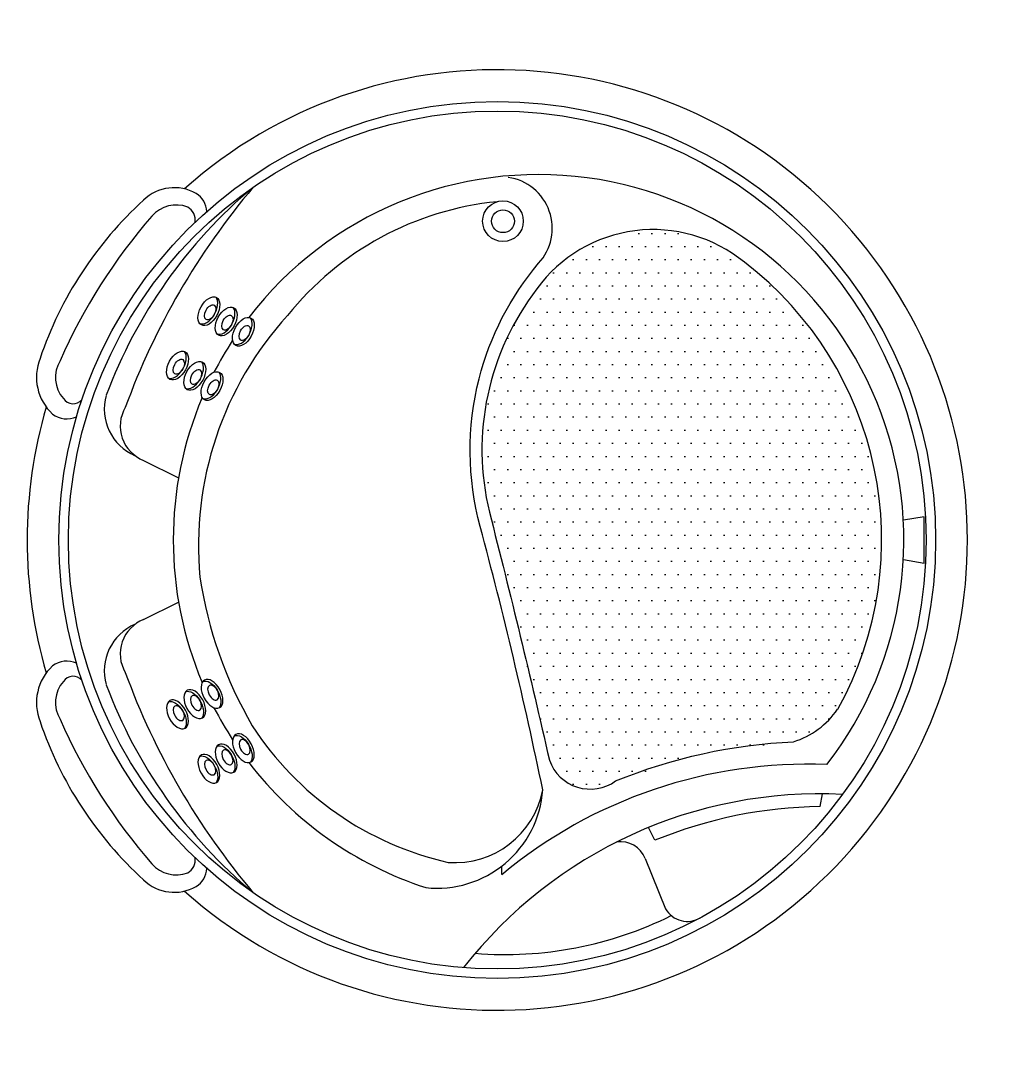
# Model space of a CAD drawing. Header units: millimetres. Extents: x 2183.95 to 2185.5, y 560.88 to 562.51.
import ezdxf

# ---------------------------------------------------------------- set-up
doc = ezdxf.new("R2010")
doc.units = ezdxf.units.MM

# ---------------------------------------------------------------- blocks, each defined once
blk = doc.blocks.new('glamour 1.50')
h = blk.add_hatch()
h.set_pattern_fill('DOTS', color=252, scale=0.013, style=0)
h.set_pattern_definition([(0, (-124.912737, -65.32359), (0.01031875, 0.0206375), [0, -0.0206375])])
edge = h.paths.add_edge_path()
edge.add_spline(control_points=[(0.5402, 0.2567), (0.536, 0.2646), (0.5045, 0.3202), (0.4631, 0.3696), (0.4222, 0.4071)], knot_values=[0.236825, 0.236825, 0.236825, 0.236825, 0.263645, 0.428334, 0.428334, 0.428334, 0.428334], degree=3, periodic=0)
edge.add_spline(control_points=[(0.4222, 0.4071), (0.4086, 0.4196), (0.3944, 0.4316), (0.3793, 0.4422)], knot_values=[0.428334, 0.428334, 0.428334, 0.428334, 0.483192, 0.483192, 0.483192, 0.483192], degree=3, periodic=0)
edge.add_arc((0.055, -0.0023), 0.55, 49.7136, 52.6105)
edge.add_arc((0.2453, 0.26), 0.2261, 50.5733, 51.5147)
edge.add_spline(control_points=[(0.3793, 0.4422), (0.3636, 0.4533), (0.3469, 0.4629), (0.3291, 0.4701)], knot_values=[0.483192, 0.483192, 0.483192, 0.483192, 0.540712, 0.540712, 0.540712, 0.540712], degree=3, periodic=0)
edge.add_spline(control_points=[(0.3291, 0.4701), (0.3291, 0.4701), (0.3215, 0.4731), (0.3136, 0.4758), (0.3056, 0.478)], knot_values=[0.540712, 0.540712, 0.540712, 0.540712, 0.540712, 0.565369, 0.565369, 0.565369, 0.565369], degree=3, periodic=0)
edge.add_arc((0.2453, 0.26), 0.2261, 71.2073, 71.5852)
edge.add_spline(control_points=[(0.3056, 0.478), (0.2688, 0.488), (0.2287, 0.4887), (0.1914, 0.4796)], knot_values=[0.565369, 0.565369, 0.565369, 0.565369, 0.678774, 0.678774, 0.678774, 0.678774], degree=3, periodic=0)
edge.add_spline(control_points=[(0.1914, 0.4796), (0.1592, 0.4718), (0.1291, 0.4568), (0.1038, 0.4363), (0.1038, 0.4363)], knot_values=[0.678774, 0.678774, 0.678774, 0.678774, 0.7765, 0.7765, 0.7765, 0.7765, 0.7765], degree=3, periodic=0)
edge.add_arc((0.2453, 0.26), 0.2261, 108.6293, 109.0475)
edge.add_arc((0.2453, 0.26), 0.2261, 113.5704, 114.1082)
edge.add_arc((0.2453, 0.26), 0.2261, 118.5723, 119.0825)
edge.add_arc((0.2453, 0.26), 0.2261, 123.619, 123.9866)
edge.add_spline(control_points=[(0.1038, 0.4363), (0.0948, 0.4291), (0.0865, 0.4212), (0.0787, 0.4128)], knot_values=[0.7765, 0.7765, 0.7765, 0.7765, 0.810829, 0.810829, 0.810829, 0.810829], degree=3, periodic=0)
edge.add_spline(control_points=[(0.0787, 0.4128), (0.0612, 0.394), (0.0463, 0.3725), (0.0333, 0.35)], knot_values=[0.810829, 0.810829, 0.810829, 0.810829, 0.887936, 0.887936, 0.887936, 0.887936], degree=3, periodic=0)
edge.add_arc((0.2453, 0.26), 0.2261, 141.9578, 143.9775)
edge.add_arc((0.3903, 0.1394), 0.4145, 142.278, 147.2355)
edge.add_spline(control_points=[(0.0333, 0.35), (0.0109, 0.3111), (-0.0056, 0.2694), (-0.0151, 0.2258)], knot_values=[0.887936, 0.887936, 0.887936, 0.887936, 1.021177, 1.021177, 1.021177, 1.021177], degree=3, periodic=0)
edge.add_spline(control_points=[(-0.0151, 0.2258), (-0.0234, 0.1876), (-0.0263, 0.1479), (-0.023, 0.1091), (-0.023, 0.1091)], knot_values=[1.021177, 1.021177, 1.021177, 1.021177, 1.13816, 1.13816, 1.13816, 1.13816, 1.13816], degree=3, periodic=0)
edge.add_arc((0.3903, 0.1394), 0.4145, 172.9837, 173.8349)
edge.add_arc((0.3903, 0.1394), 0.4145, 178.2145, 179.3374)
edge.add_spline(control_points=[(-0.023, 0.1091), (-0.0209, 0.0833), (-0.0161, 0.0579), (-0.0101, 0.0326)], knot_values=[1.13816, 1.13816, 1.13816, 1.13816, 1.216024, 1.216024, 1.216024, 1.216024], degree=3, periodic=0)
edge.add_spline(control_points=[(-0.0101, 0.0326), (-0.0062, 0.0158), (0.0096, -0.0442), (0.0405, -0.161), (0.0533, -0.2525), (0.0738, -0.313)], knot_values=[1.216024, 1.216024, 1.216024, 1.216024, 1.267527, 1.401025, 1.571285, 1.571285, 1.571285, 1.571285], degree=3, periodic=0)
edge.add_arc((-14.0128, -3.5515), 14.454, 12.94756, 13.68672, ccw=False)
edge.add_spline(control_points=[(0.0738, -0.313), (0.0851, -0.3464), (0.1006, -0.3826), (0.126, -0.3912)], knot_values=[1.571285, 1.571285, 1.571285, 1.571285, 1.665318, 1.665318, 1.665318, 1.665318], degree=3, periodic=0)
edge.add_spline(control_points=[(0.126, -0.3912), (0.1429, -0.3968), (0.1642, -0.3903), (0.1855, -0.382)], knot_values=[1.665318, 1.665318, 1.665318, 1.665318, 1.727513, 1.727513, 1.727513, 1.727513], degree=3, periodic=0)
edge.add_arc((0.1464, -0.3258), 0.0685, 304.8327, 305.5602)
edge.add_arc((0.5045, -1.1578), 0.839, 110.4406, 112.2911, ccw=False)
edge.add_spline(control_points=[(0.2651, -0.3537), (0.2473, -0.3589), (0.2219, -0.367), (0.1939, -0.3788), (0.1855, -0.382)], knot_values=[1.727513, 1.727513, 1.727513, 1.727513, 1.784717, 1.80893, 1.80893, 1.80893, 1.80893], degree=3, periodic=0)
edge.add_arc((0.5045, -1.1578), 0.839, 109.2433, 109.9686, ccw=False)
edge.add_arc((0.5045, -1.1578), 0.839, 104.7434, 107.6737, ccw=False)
edge.add_spline(control_points=[(0.2651, -0.3537), (0.2725, -0.3515), (0.3057, -0.3423), (0.3406, -0.3328), (0.3683, -0.3299)], knot_values=[1.80893, 1.80893, 1.80893, 1.80893, 1.832552, 1.91547, 1.91547, 1.91547, 1.91547], degree=3, periodic=0)
edge.add_arc((0.5045, -1.1578), 0.839, 92.604, 99.339, ccw=False)
edge.add_spline(control_points=[(0.4664, -0.3197), (0.486, -0.3135), (0.5046, -0.3023), (0.5195, -0.2879)], knot_values=[2.014033, 2.014033, 2.014033, 2.014033, 2.075886, 2.075886, 2.075886, 2.075886], degree=3, periodic=0)
edge.add_spline(control_points=[(0.5195, -0.2879), (0.526, -0.2816), (0.5318, -0.2746), (0.537, -0.2671)], knot_values=[2.075886, 2.075886, 2.075886, 2.075886, 2.103309, 2.103309, 2.103309, 2.103309], degree=3, periodic=0)
edge.add_arc((0.055, -0.0023), 0.55, 331.2203, 340.5596)
edge.add_spline(control_points=[(0.5736, -0.1854), (0.5838, -0.154), (0.5924, -0.123), (0.5977, -0.0913)], knot_values=[2.191887, 2.191887, 2.191887, 2.191887, 2.289033, 2.289033, 2.289033, 2.289033], degree=3, periodic=0)
edge.add_spline(control_points=[(0.5977, -0.0913), (0.5986, -0.0859), (0.5994, -0.0805), (0.6001, -0.0751)], knot_values=[2.289033, 2.289033, 2.289033, 2.289033, 2.305378, 2.305378, 2.305378, 2.305378], degree=3, periodic=0)
edge.add_arc((0.055, -0.0023), 0.55, 351.3912, 351.6904)
edge.add_spline(control_points=[(0.6001, -0.0751), (0.6047, -0.0405), (0.6055, -0.0051), (0.604, 0.0299)], knot_values=[2.305378, 2.305378, 2.305378, 2.305378, 2.410332, 2.410332, 2.410332, 2.410332], degree=3, periodic=0)
edge.add_spline(control_points=[(0.604, 0.0299), (0.6024, 0.0691), (0.5954, 0.1082), (0.5846, 0.1461)], knot_values=[0, 0, 0, 0, 0.117847, 0.117847, 0.117847, 0.117847], degree=3, periodic=0)
edge.add_arc((0.055, -0.0023), 0.55, 6.5209, 8.6213)
edge.add_arc((0.055, -0.0023), 0.55, 10.6772, 12.1661)
edge.add_spline(control_points=[(0.5846, 0.1461), (0.5737, 0.1844), (0.5588, 0.2216), (0.5402, 0.2567)], knot_values=[0.117847, 0.117847, 0.117847, 0.117847, 0.236825, 0.236825, 0.236825, 0.236825], degree=3, periodic=0)
at = {"color": 250}
for p, q in [((-0.5566, 0.1253), (-0.5016, 0.0977)), ((0.007, -0.5266), (0.007, -0.5132))]:
    blk.add_line(p, q, dxfattribs=at)
at = {"color": 252}
for p, q in [((0.672, 0.0363), (0.6392, 0.0312)), ((0.672, -0.0369), (0.672, 0.0363)), ((0.672, -0.0369), (0.6392, -0.0312)), ((-0.5566, -0.1253), (-0.5016, -0.0977)), ((0.508, -0.4194), (0.512, -0.3995)), ((0.2481, -0.4725), (0.2382, -0.4523)), ((0.233, -0.5014), (0.2649, -0.5803))]:
    blk.add_line(p, q, dxfattribs=at)
at = {"color": 251}
for points in [[(-0.0001, 0.5323, 0.201698), (-0.3302, 0.3531, 0.211271), (-0.468, -0.0585, 0.094345), (-0.3856, -0.2922, 0.196641), (-0.0773, -0.5073, 0.381077), (0.0716, -0.3931, 0.0142), (-0.0268, 0.0212, -0.127799), (-0.0287, 0.2536, -0.112645), (0.0651, 0.4355, 0.60208), (0.0174, 0.5706)], [(0.5362, -0.2664, 0.371795), (0.389, 0.437, 0.431725), (0.0625, 0.3953, 0.228015), (-0.0124, 0.0438, -0.00695), (0.082, -0.3467, 0.49749), (0.1863, -0.3792, -0.086113), (0.4664, -0.3174, 0.171308), (0.5354, -0.2664)]]:
    blk.add_lwpolyline(points, format="xyb", dxfattribs=at)
at = {"color": 31}
for points in [[(-0.4571, 0.5169, 0.243681), (-0.4739, 0.5452, 0.334181), (-0.5567, 0.5348, 0.127096), (-0.7197, 0.2855, 0.310462), (-0.7, 0.1982, 0.273584), (-0.6622, 0.1938)], [(-0.6622, -0.1938, 0.273584), (-0.7, -0.1982, 0.310462), (-0.7197, -0.2855, 0.127096), (-0.5567, -0.5348, 0.334181), (-0.4739, -0.5452, 0.243681), (-0.4571, -0.5169)]]:
    blk.add_lwpolyline(points, format="xyb", dxfattribs=at)
at = {"color": 250}
for points in [[(-0.4756, 0.5001, 0.295861), (-0.4871, 0.5239, 0.311183), (-0.5436, 0.5096, 0.075527), (-0.6882, 0.2821, 0.322902), (-0.683, 0.2225, 0.49104), (-0.6538, 0.2207)], [(-0.6538, -0.2207, 0.49104), (-0.683, -0.2225, 0.322902), (-0.6882, -0.2821, 0.075527), (-0.5436, -0.5096, 0.311183), (-0.4871, -0.5239, 0.295861), (-0.4756, -0.5001)]]:
    blk.add_lwpolyline(points, format="xyb", dxfattribs=at)
at = {"color": 31}
blk.add_circle((0, 0), 0.69, dxfattribs=at)
at = {"color": 252}
for centre, radius in [((0, 0), 0.675), ((0.009, 0.5016), 0.018)]:
    blk.add_circle(centre, radius, dxfattribs=at)
at = {"color": 251}
blk.add_circle((0.009, 0.5016), 0.032, dxfattribs=at)
at = {"color": 31}
for start, end in [(228.2975, 131.7025), (163.5777, 196.4223)]:
    blk.add_arc((0, 0), 0.74, start, end, dxfattribs=at)
at = {"color": 250}
for centre, radius, start, end in [((0.065, 0), 0.575, 322.0837, 142.4727), ((0.122, -0.048), 0.7873, 130.0167, 159.5031), ((0.065, 0), 0.575, 146.8671, 152.6849), ((-0.5389, 0.2059), 0.0796, 164.1723, 246.9753), ((0.065, 0), 0.575, 157.0522, 202.9478), ((-0.5389, -0.2059), 0.0796, 113.0247, 195.8277), ((0.122, 0.048), 0.7873, 200.4969, 229.9833), ((0.065, 0), 0.575, 207.3151, 213.1329), ((0.065, 0), 0.575, 217.5273, 252.0099), ((0.4882, -1.1058), 0.753, 87.6877, 129.7255), ((-0.0948, -0.381), 0.1669, 263.8939, 355.8329), ((0.507, -1.1095), 0.71, 87.0614, 142.0561)]:
    blk.add_arc(centre, radius, start, end, dxfattribs=at)
at = {"color": 252}
for centre, radius, start, end in [((0.4925, -0.186), 1.1479, 139.796, 159.8928), ((-0.5357, 0.1792), 0.0578, 149.454, 248.7644), ((-0.5357, -0.1792), 0.0578, 111.2356, 210.546), ((0.4925, 0.186), 1.1479, 200.1072, 220.204), ((0.5178, -1.1291), 0.7097, 90.7889, 112.326), ((0.1939, -0.5167), 0.042, 21.4536, 97.9654), ((0.2992, -0.5607), 0.0395, 209.7342, 301.4659), ((0.0126, -0.0651), 0.5872, 265.3928, 296.4061)]:
    blk.add_arc(centre, radius, start, end, dxfattribs=at)
at = {"color": 251}
for centre in [(-0.4539, 0.36), (-0.4267, 0.3438), (-0.3996, 0.3276), (-0.5033, 0.2744), (-0.4761, 0.2582), (-0.449, 0.2421)]:
    blk.add_ellipse(centre, major_axis=(0.0119, 0.0217), ratio=0.571429, dxfattribs=at)
at = {"color": 252}
for centre in [(-0.4572, 0.3626), (-0.4301, 0.3464), (-0.4029, 0.3302), (-0.5066, 0.277), (-0.4795, 0.2608), (-0.4523, 0.2447)]:
    blk.add_ellipse(centre, major_axis=(0.0119, 0.0217), ratio=0.571429, start_param=3.198753, end_param=6.042162, dxfattribs=at)
for centre in [(-0.4519, 0.3581), (-0.4248, 0.342), (-0.3976, 0.3258), (-0.5013, 0.2726), (-0.4742, 0.2564), (-0.447, 0.2402)]:
    blk.add_ellipse(centre, major_axis=(0.0062, 0.0112), ratio=0.571429, dxfattribs=at)
at = {"color": 251, "extrusion": (0, 0, -1)}
for centre in [(-0.449, -0.2421), (-0.4761, -0.2582), (-0.5033, -0.2744), (-0.3996, -0.3276), (-0.4267, -0.3438), (-0.4539, -0.36)]:
    blk.add_ellipse(centre, major_axis=(0.0119, -0.0217), ratio=0.571429, dxfattribs=at)
at = {"color": 252, "extrusion": (0, 0, -1)}
for centre in [(-0.4523, -0.2447), (-0.4795, -0.2608), (-0.5066, -0.277), (-0.4029, -0.3302), (-0.4301, -0.3464), (-0.4572, -0.3626)]:
    blk.add_ellipse(centre, major_axis=(0.0119, -0.0217), ratio=0.571429, start_param=3.198753, end_param=6.042162, dxfattribs=at)
for centre in [(-0.447, -0.2402), (-0.4742, -0.2564), (-0.5013, -0.2726), (-0.3976, -0.3258), (-0.4248, -0.342), (-0.4519, -0.3581)]:
    blk.add_ellipse(centre, major_axis=(0.0062, -0.0112), ratio=0.571429, dxfattribs=at)

msp = doc.modelspace()

# ---------------------------------------------------------------- block references
msp.add_blockref('glamour 1.50', (2184.696, 561.6978))

doc.saveas('drawing.dxf')
